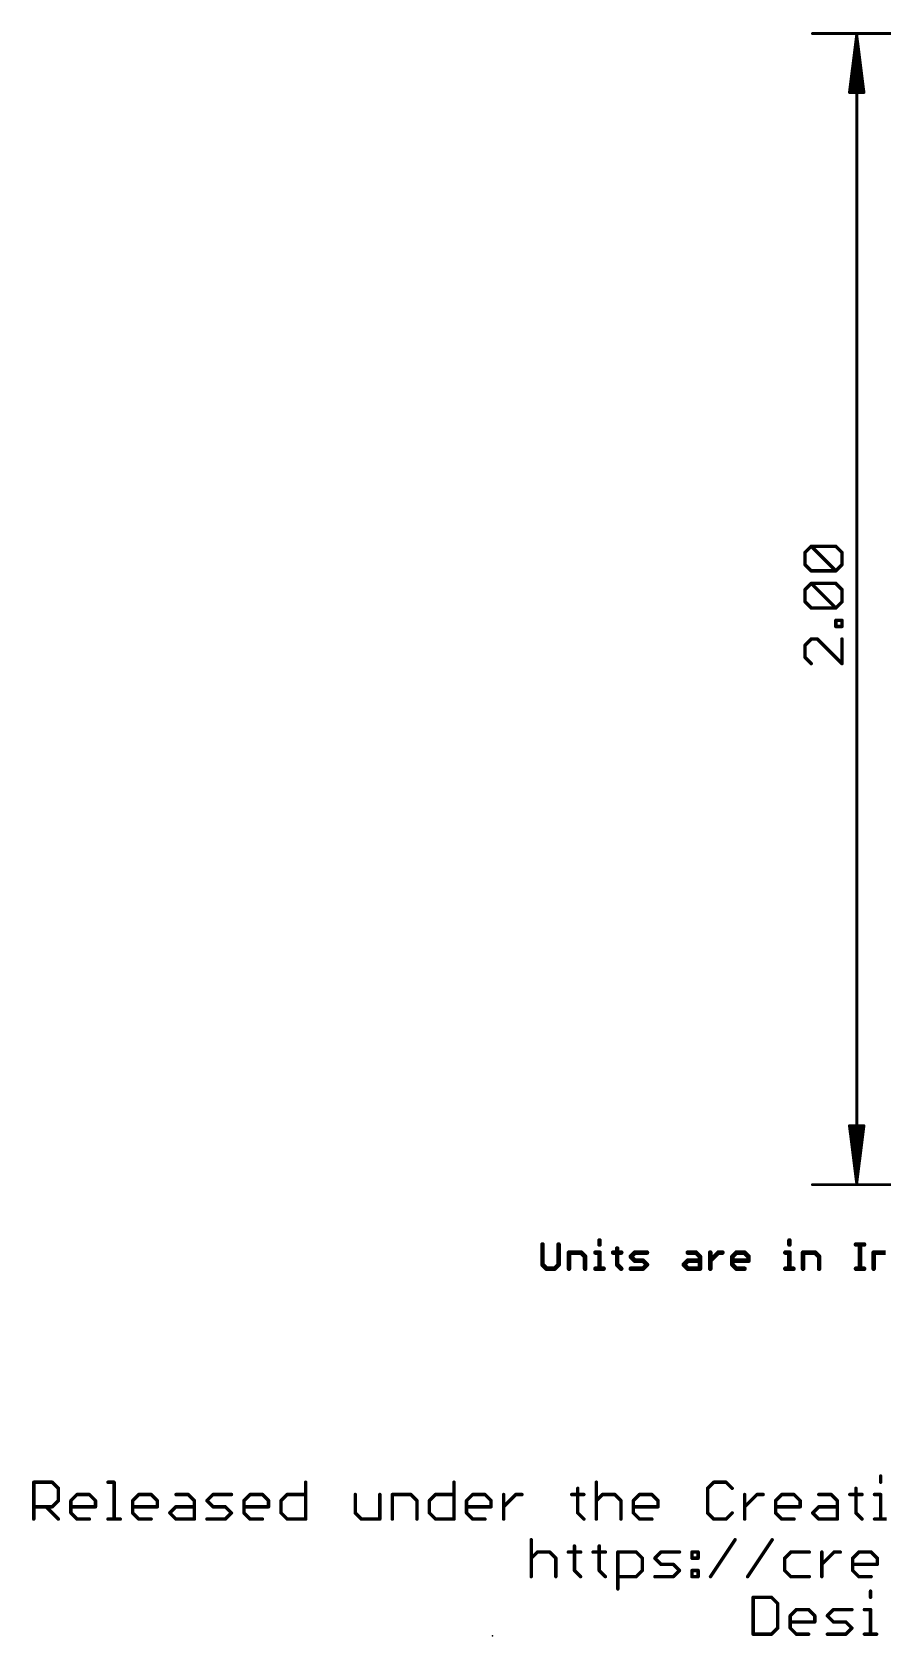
# Model space of a CAD drawing. Extents: x -44 to 63, y -21 to 59.
# Drawn here: x -44 to -6.5, y -19.9 to 50.9 of the extents above; entities that cross this region are included whole.
import ezdxf

# ---------------------------------------------------------------- set-up
doc = ezdxf.new("R2010")
doc.units = 0
for name, color, linetype in [('23', 53, 'CONTINUOUS'), ('47', 253, 'CONTINUOUS'), ('48', 253, 'CONTINUOUS'), ('51', 53, 'CONTINUOUS')]:
    doc.layers.add(name, color=color, linetype=linetype)

msp = doc.modelspace()

# ---------------------------------------------------------------- linework, layer by layer
at = {"layer": '23'}
msp.add_point((-23.6982, -19.9136), dxfattribs=at)
at = {"layer": '47', "const_width": 0.2032}
for points in [[(-21.4884, -2.6407), (-21.4884, -3.5305)], [(-20.7766, -3.5305), (-20.7766, -2.6407)], [(-18.9717, -2.4627), (-18.9717, -2.6407)], [(-18.1921, -2.8186), (-18.1921, -3.5305)], [(-10.591, -2.4627), (-10.591, -2.6407)], [(-7.6505, -2.6407), (-7.2946, -2.6407)], [(-7.4726, -3.7084), (-7.4726, -2.6407)], [(-21.4884, -3.5305), (-21.3104, -3.7084)], [(-20.9545, -3.7084), (-20.7766, -3.5305)], [(-20.319, -3.7084), (-20.319, -2.9966)], [(-20.319, -2.9966), (-19.7851, -2.9966)], [(-19.7851, -2.9966), (-19.6072, -3.1745)], [(-19.6072, -3.1745), (-19.6072, -3.7084)], [(-19.1496, -2.9966), (-18.9717, -2.9966)], [(-18.9717, -2.9966), (-18.9717, -3.7084)], [(-18.37, -2.9966), (-18.0141, -2.9966)], [(-18.1921, -3.5305), (-18.0141, -3.7084)], [(-17.5904, -3.1745), (-17.4125, -2.9966)], [(-17.4125, -3.3525), (-17.5904, -3.1745)], [(-17.4125, -2.9966), (-16.8786, -2.9966)], [(-17.0566, -3.3525), (-17.4125, -3.3525)], [(-16.8786, -3.5305), (-17.0566, -3.3525)], [(-17.0566, -3.7084), (-16.8786, -3.5305)], [(-15.2516, -3.5305), (-15.0737, -3.3525)], [(-15.0737, -3.7084), (-15.2516, -3.5305)], [(-15.0737, -2.9966), (-14.7178, -2.9966)], [(-15.0737, -3.3525), (-14.5398, -3.3525)], [(-14.7178, -2.9966), (-14.5398, -3.1745)], [(-14.5398, -3.1745), (-14.5398, -3.7084)], [(-14.0822, -3.7084), (-14.0822, -2.9966)], [(-14.0822, -3.3525), (-13.7263, -2.9966)], [(-13.7263, -2.9966), (-13.5484, -2.9966)], [(-13.1077, -3.1745), (-12.9298, -2.9966)], [(-13.1077, -3.5305), (-13.1077, -3.1745)], [(-12.3959, -3.3525), (-13.1077, -3.3525)], [(-12.9298, -3.7084), (-13.1077, -3.5305)], [(-12.9298, -2.9966), (-12.5739, -2.9966)], [(-12.5739, -2.9966), (-12.3959, -3.1745)], [(-12.3959, -3.1745), (-12.3959, -3.3525)], [(-10.7689, -2.9966), (-10.591, -2.9966)], [(-10.591, -2.9966), (-10.591, -3.7084)], [(-9.9893, -3.7084), (-9.9893, -2.9966)], [(-9.9893, -2.9966), (-9.4555, -2.9966)], [(-9.4555, -2.9966), (-9.2775, -3.1745)], [(-9.2775, -3.1745), (-9.2775, -3.7084)], [(-6.8709, -3.7084), (-6.8709, -2.9966)], [(-6.8709, -2.9966), (-6.3371, -2.9966)], [(-21.3104, -3.7084), (-20.9545, -3.7084)], [(-19.1496, -3.7084), (-18.7937, -3.7084)], [(-17.5904, -3.7084), (-17.0566, -3.7084)], [(-14.5398, -3.7084), (-15.0737, -3.7084)], [(-12.5739, -3.7084), (-12.9298, -3.7084)], [(-10.7689, -3.7084), (-10.413, -3.7084)], [(-7.6505, -3.7084), (-7.2946, -3.7084)]]:
    msp.add_lwpolyline(points, dxfattribs=at)
at = {"layer": '47', "const_width": 0.1016}
for points in [[(-21.4376, -2.6407, 1), (-21.5392, -2.6407)], [(-20.7258, -2.6407, 1), (-20.8274, -2.6407)], [(-18.9209, -2.4627, 1), (-19.0225, -2.4627)], [(-19.0225, -2.6407, 1), (-18.9209, -2.6407)], [(-18.1413, -2.8186, 1), (-18.2429, -2.8186)], [(-10.5402, -2.4627, 1), (-10.6418, -2.4627)], [(-10.6418, -2.6407, 1), (-10.5402, -2.6407)], [(-7.6505, -2.5899, 1), (-7.6505, -2.6915)], [(-7.4218, -2.6407, 1), (-7.5234, -2.6407)], [(-7.2946, -2.6915, 1), (-7.2946, -2.5899)], [(-21.4525, -3.4945, 1), (-21.5243, -3.5664)], [(-21.5392, -3.5305, 1), (-21.4376, -3.5305)], [(-20.8274, -3.5305, 1), (-20.7258, -3.5305)], [(-20.7407, -3.5664, 1), (-20.8125, -3.4945)], [(-20.2682, -2.9966, 1), (-20.3698, -2.9966)], [(-20.319, -2.9458, 1), (-20.319, -3.0474)], [(-19.7492, -2.9607, 1), (-19.8211, -3.0325)], [(-19.7851, -3.0474, 1), (-19.7851, -2.9458)], [(-19.5564, -3.1745, 1), (-19.658, -3.1745)], [(-19.6431, -3.2105, 1), (-19.5713, -3.1386)], [(-19.1496, -2.9458, 1), (-19.1496, -3.0474)], [(-18.9209, -2.9966, 1), (-19.0225, -2.9966)], [(-18.9717, -3.0474, 1), (-18.9717, -2.9458)], [(-18.37, -2.9458, 1), (-18.37, -3.0474)], [(-18.1561, -3.4945, 1), (-18.228, -3.5664)], [(-18.2429, -3.5305, 1), (-18.1413, -3.5305)], [(-18.0141, -3.0474, 1), (-18.0141, -2.9458)], [(-17.5545, -3.1386, 1), (-17.6263, -3.2105)], [(-17.6263, -3.1386, 1), (-17.5545, -3.2105)], [(-17.4125, -2.9458, 1), (-17.4125, -3.0474)], [(-17.4125, -3.3017, 1), (-17.4125, -3.4033)], [(-17.3765, -3.0325, 1), (-17.4484, -2.9607)], [(-17.4484, -3.3884, 1), (-17.3765, -3.3166)], [(-17.0206, -3.3166, 1), (-17.0925, -3.3884)], [(-17.0566, -3.4033, 1), (-17.0566, -3.3017)], [(-16.8427, -3.5664, 1), (-16.9145, -3.4945)], [(-16.9145, -3.5664, 1), (-16.8427, -3.4945)], [(-16.8786, -3.0474, 1), (-16.8786, -2.9458)], [(-15.2157, -3.4945, 1), (-15.2875, -3.5664)], [(-15.2875, -3.4945, 1), (-15.2157, -3.5664)], [(-15.0737, -2.9458, 1), (-15.0737, -3.0474)], [(-15.0737, -3.3017, 1), (-15.0737, -3.4033)], [(-15.0377, -3.3884, 1), (-15.1096, -3.3166)], [(-14.6818, -2.9607, 1), (-14.7537, -3.0325)], [(-14.7178, -3.0474, 1), (-14.7178, -2.9458)], [(-14.489, -3.1745, 1), (-14.5906, -3.1745)], [(-14.5757, -3.2105, 1), (-14.5039, -3.1386)], [(-14.5398, -3.4033, 1), (-14.5398, -3.3017)], [(-14.0314, -2.9966, 1), (-14.133, -2.9966)], [(-14.1181, -3.3166, 1), (-14.0463, -3.3884)], [(-13.7263, -2.9458, 1), (-13.7263, -3.0474)], [(-13.6904, -3.0325, 1), (-13.7622, -2.9607)], [(-13.5484, -3.0474, 1), (-13.5484, -2.9458)], [(-13.0569, -3.1745, 1), (-13.1585, -3.1745)], [(-13.1436, -3.1386, 1), (-13.0718, -3.2105)], [(-13.1077, -3.3017, 1), (-13.1077, -3.4033)], [(-13.0718, -3.4945, 1), (-13.1436, -3.5664)], [(-13.1585, -3.5305, 1), (-13.0569, -3.5305)], [(-12.9298, -2.9458, 1), (-12.9298, -3.0474)], [(-12.8939, -3.0325, 1), (-12.9657, -2.9607)], [(-12.5379, -2.9607, 1), (-12.6098, -3.0325)], [(-12.5739, -3.0474, 1), (-12.5739, -2.9458)], [(-12.3451, -3.1745, 1), (-12.4467, -3.1745)], [(-12.4467, -3.3525, 1), (-12.3451, -3.3525)], [(-12.4318, -3.2105, 1), (-12.36, -3.1386)], [(-12.3959, -3.4033, 1), (-12.3959, -3.3017)], [(-10.7689, -2.9458, 1), (-10.7689, -3.0474)], [(-10.5402, -2.9966, 1), (-10.6418, -2.9966)], [(-10.591, -3.0474, 1), (-10.591, -2.9458)], [(-9.9385, -2.9966, 1), (-10.0401, -2.9966)], [(-9.9893, -2.9458, 1), (-9.9893, -3.0474)], [(-9.4196, -2.9607, 1), (-9.4914, -3.0325)], [(-9.4555, -3.0474, 1), (-9.4555, -2.9458)], [(-9.2267, -3.1745, 1), (-9.3283, -3.1745)], [(-9.3134, -3.2105, 1), (-9.2416, -3.1386)], [(-6.8201, -2.9966, 1), (-6.9217, -2.9966)], [(-6.8709, -2.9458, 1), (-6.8709, -3.0474)], [(-21.3104, -3.6576, 1), (-21.3104, -3.7592)], [(-21.3464, -3.7443, 1), (-21.2745, -3.6725)], [(-20.9905, -3.6725, 1), (-20.9186, -3.7443)], [(-20.9545, -3.7592, 1), (-20.9545, -3.6576)], [(-20.3698, -3.7084, 1), (-20.2682, -3.7084)], [(-19.658, -3.7084, 1), (-19.5564, -3.7084)], [(-19.1496, -3.6576, 1), (-19.1496, -3.7592)], [(-19.0225, -3.7084, 1), (-18.9209, -3.7084)], [(-18.7937, -3.7592, 1), (-18.7937, -3.6576)], [(-18.05, -3.7443, 1), (-17.9782, -3.6725)], [(-17.5904, -3.6576, 1), (-17.5904, -3.7592)], [(-17.0925, -3.6725, 1), (-17.0206, -3.7443)], [(-17.0566, -3.7592, 1), (-17.0566, -3.6576)], [(-15.0737, -3.6576, 1), (-15.0737, -3.7592)], [(-15.1096, -3.7443, 1), (-15.0377, -3.6725)], [(-14.5906, -3.7084, 1), (-14.489, -3.7084)], [(-14.5398, -3.7592, 1), (-14.5398, -3.6576)], [(-14.133, -3.7084, 1), (-14.0314, -3.7084)], [(-12.9298, -3.6576, 1), (-12.9298, -3.7592)], [(-12.9657, -3.7443, 1), (-12.8939, -3.6725)], [(-12.5739, -3.7592, 1), (-12.5739, -3.6576)], [(-10.7689, -3.6576, 1), (-10.7689, -3.7592)], [(-10.6418, -3.7084, 1), (-10.5402, -3.7084)], [(-10.413, -3.7592, 1), (-10.413, -3.6576)], [(-10.0401, -3.7084, 1), (-9.9385, -3.7084)], [(-9.3283, -3.7084, 1), (-9.2267, -3.7084)], [(-7.6505, -3.6576, 1), (-7.6505, -3.7592)], [(-7.5234, -3.7084, 1), (-7.4218, -3.7084)], [(-7.2946, -3.7592, 1), (-7.2946, -3.6576)], [(-6.9217, -3.7084, 1), (-6.8201, -3.7084)]]:
    msp.add_lwpolyline(points, format="xyb", dxfattribs=at)
at = {"layer": '48'}
for points, const_width in [([(0, 50.8), (-9.57, 50.8)], 0.13), ([(-7.62, 50.735), (-7.9392, 48.2)], 0.13), ([(-7.62, 50.735), (-7.88, 48.2)], 0.13), ([(-7.62, 50.735), (-7.75, 48.2)], 0.13), ([(-7.62, 0.065), (-7.62, 50.735)], 0.13), ([(-7.3008, 48.2), (-7.62, 50.735)], 0.13), ([(-7.49, 48.2), (-7.62, 50.735)], 0.13), ([(-7.36, 48.2), (-7.62, 50.735)], 0.13), ([(-7.9392, 48.2), (-7.3008, 48.2)], 0.13), ([(-9.8977, 27.9012), (-9.6265, 28.1724)], 0.1524), ([(-9.8977, 27.3589), (-9.8977, 27.9012)], 0.1524), ([(-9.6265, 28.1724), (-8.5419, 28.1724)], 0.1524), ([(-8.5419, 27.0877), (-9.6265, 28.1724)], 0.1524), ([(-8.5419, 28.1724), (-8.2707, 27.9012)], 0.1524), ([(-8.2707, 27.9012), (-8.2707, 27.3589)], 0.1524), ([(-9.6265, 27.0877), (-9.8977, 27.3589)], 0.1524), ([(-8.5419, 27.0877), (-9.6265, 27.0877)], 0.1524), ([(-8.2707, 27.3589), (-8.5419, 27.0877)], 0.1524), ([(-9.8977, 26.264), (-9.6265, 26.5352)], 0.1524), ([(-9.8977, 25.7217), (-9.8977, 26.264)], 0.1524), ([(-9.6265, 26.5352), (-8.5419, 26.5352)], 0.1524), ([(-8.5419, 25.4505), (-9.6265, 26.5352)], 0.1524), ([(-8.5419, 26.5352), (-8.2707, 26.264)], 0.1524), ([(-8.2707, 26.264), (-8.2707, 25.7217)], 0.1524), ([(-9.6265, 25.4505), (-9.8977, 25.7217)], 0.1524), ([(-8.5419, 25.4505), (-9.6265, 25.4505)], 0.1524), ([(-8.2707, 25.7217), (-8.5419, 25.4505)], 0.1524), ([(-8.5419, 24.632), (-8.5419, 24.9031)], 0.1524), ([(-8.5419, 24.9031), (-8.2707, 24.9031)], 0.1524), ([(-8.2707, 24.9031), (-8.2707, 24.632)], 0.1524), ([(-9.6265, 24.0795), (-9.8977, 23.8083)], 0.1524), ([(-9.3554, 24.0795), (-9.6265, 24.0795)], 0.1524), ([(-8.2707, 22.9948), (-9.3554, 24.0795)], 0.1524), ([(-8.2707, 24.632), (-8.5419, 24.632)], 0.1524), ([(-8.2707, 24.0795), (-8.2707, 22.9948)], 0.1524), ([(-9.8977, 23.8083), (-9.8977, 23.266)], 0.1524), ([(-9.8977, 23.266), (-9.6265, 22.9948)], 0.1524), ([(-7.62, 0.065), (-7.9392, 2.6)], 0.13), ([(-7.9392, 2.6), (-7.3008, 2.6)], 0.13), ([(-7.62, 0.065), (-7.88, 2.6)], 0.13), ([(-7.62, 0.065), (-7.75, 2.6)], 0.13), ([(-7.3008, 2.6), (-7.62, 0.065)], 0.13), ([(-7.49, 2.6), (-7.62, 0.065)], 0.13), ([(-7.36, 2.6), (-7.62, 0.065)], 0.13), ([(0, 0), (-9.57, 0)], 0.13)]:
    msp.add_lwpolyline(points, dxfattribs=dict(at, const_width=const_width))
for points, const_width in [([(-9.57, 50.8325, 1), (-9.57, 50.7675)], 0.065), ([(-7.5875, 50.735, 1), (-7.6525, 50.735)], 0.065), ([(-7.5878, 50.7391, 1), (-7.6522, 50.7309)], 0.065), ([(-7.5875, 50.7333, 1), (-7.6525, 50.7367)], 0.065), ([(-7.5875, 50.7367, 1), (-7.6525, 50.7333)], 0.065), ([(-7.5877, 50.7383, 1), (-7.6523, 50.7317)], 0.065), ([(-7.5877, 50.7317, 1), (-7.6523, 50.7383)], 0.065), ([(-7.5878, 50.7309, 1), (-7.6522, 50.7391)], 0.065), ([(-7.9715, 48.2041, 1), (-7.907, 48.1959)], 0.065), ([(-7.9392, 48.2325, 1), (-7.9392, 48.1675)], 0.065), ([(-7.9123, 48.2033, 1), (-7.8477, 48.1967)], 0.065), ([(-7.7825, 48.2017, 1), (-7.7175, 48.1983)], 0.065), ([(-7.5225, 48.1983, 1), (-7.4575, 48.2017)], 0.065), ([(-7.3923, 48.1967, 1), (-7.3277, 48.2033)], 0.065), ([(-7.333, 48.1959, 1), (-7.2685, 48.2041)], 0.065), ([(-7.3008, 48.1675, 1), (-7.3008, 48.2325)], 0.065), ([(-9.8596, 27.9012, 1), (-9.9358, 27.9012)], 0.0762), ([(-9.9246, 27.9281, 1), (-9.8707, 27.8743)], 0.0762), ([(-9.5996, 28.1993, 1), (-9.6535, 28.1454)], 0.0762), ([(-9.6265, 28.2105, 1), (-9.6265, 28.1343)], 0.0762), ([(-9.5996, 28.1454, 1), (-9.6535, 28.1993)], 0.0762), ([(-8.5149, 28.1993, 1), (-8.5688, 28.1454)], 0.0762), ([(-8.5419, 28.1343, 1), (-8.5419, 28.2105)], 0.0762), ([(-8.2326, 27.9012, 1), (-8.3088, 27.9012)], 0.0762), ([(-8.2976, 27.8743, 1), (-8.2438, 27.9281)], 0.0762), ([(-9.8707, 27.3858, 1), (-9.9246, 27.3319)], 0.0762), ([(-9.9358, 27.3589, 1), (-9.8596, 27.3589)], 0.0762), ([(-9.6265, 27.1258, 1), (-9.6265, 27.0496)], 0.0762), ([(-9.6535, 27.0608, 1), (-9.5996, 27.1146)], 0.0762), ([(-8.5688, 27.1146, 1), (-8.5149, 27.0608)], 0.0762), ([(-8.5688, 27.0608, 1), (-8.5149, 27.1146)], 0.0762), ([(-8.5419, 27.0496, 1), (-8.5419, 27.1258)], 0.0762), ([(-8.3088, 27.3589, 1), (-8.2326, 27.3589)], 0.0762), ([(-8.2438, 27.3319, 1), (-8.2976, 27.3858)], 0.0762), ([(-9.8596, 26.264, 1), (-9.9358, 26.264)], 0.0762), ([(-9.9246, 26.291, 1), (-9.8707, 26.2371)], 0.0762), ([(-9.6265, 26.5733, 1), (-9.6265, 26.4971)], 0.0762), ([(-9.5996, 26.5621, 1), (-9.6535, 26.5083)], 0.0762), ([(-9.5996, 26.5083, 1), (-9.6535, 26.5621)], 0.0762), ([(-8.5149, 26.5621, 1), (-8.5688, 26.5083)], 0.0762), ([(-8.5419, 26.4971, 1), (-8.5419, 26.5733)], 0.0762), ([(-8.2326, 26.264, 1), (-8.3088, 26.264)], 0.0762), ([(-8.2976, 26.2371, 1), (-8.2438, 26.291)], 0.0762), ([(-9.9358, 25.7217, 1), (-9.8596, 25.7217)], 0.0762), ([(-9.8707, 25.7486, 1), (-9.9246, 25.6948)], 0.0762), ([(-9.6265, 25.4886, 1), (-9.6265, 25.4124)], 0.0762), ([(-9.6535, 25.4236, 1), (-9.5996, 25.4775)], 0.0762), ([(-8.5688, 25.4775, 1), (-8.5149, 25.4236)], 0.0762), ([(-8.5688, 25.4236, 1), (-8.5149, 25.4775)], 0.0762), ([(-8.5419, 25.4124, 1), (-8.5419, 25.4886)], 0.0762), ([(-8.3088, 25.7217, 1), (-8.2326, 25.7217)], 0.0762), ([(-8.2438, 25.6948, 1), (-8.2976, 25.7486)], 0.0762), ([(-8.5038, 24.9031, 1), (-8.58, 24.9031)], 0.0762), ([(-8.5419, 24.9412, 1), (-8.5419, 24.865)], 0.0762), ([(-8.2326, 24.9031, 1), (-8.3088, 24.9031)], 0.0762), ([(-8.2707, 24.865, 1), (-8.2707, 24.9412)], 0.0762), ([(-9.6265, 24.1176, 1), (-9.6265, 24.0414)], 0.0762), ([(-9.5996, 24.0525, 1), (-9.6535, 24.1064)], 0.0762), ([(-9.3284, 24.1064, 1), (-9.3823, 24.0525)], 0.0762), ([(-9.3554, 24.0414, 1), (-9.3554, 24.1176)], 0.0762), ([(-8.5419, 24.6701, 1), (-8.5419, 24.5939)], 0.0762), ([(-8.58, 24.632, 1), (-8.5038, 24.632)], 0.0762), ([(-8.3088, 24.632, 1), (-8.2326, 24.632)], 0.0762), ([(-8.2326, 24.0795, 1), (-8.3088, 24.0795)], 0.0762), ([(-8.2707, 24.5939, 1), (-8.2707, 24.6701)], 0.0762), ([(-9.8596, 23.8083, 1), (-9.9358, 23.8083)], 0.0762), ([(-9.9246, 23.8352, 1), (-9.8707, 23.7814)], 0.0762), ([(-9.8707, 23.2929, 1), (-9.9246, 23.239)], 0.0762), ([(-9.9358, 23.266, 1), (-9.8596, 23.266)], 0.0762), ([(-9.6535, 22.9679, 1), (-9.5996, 23.0218)], 0.0762), ([(-8.3088, 22.9948, 1), (-8.2326, 22.9948)], 0.0762), ([(-8.2976, 22.9679, 1), (-8.2438, 23.0218)], 0.0762), ([(-7.907, 2.6041, 1), (-7.9715, 2.5959)], 0.065), ([(-7.9392, 2.6325, 1), (-7.9392, 2.5675)], 0.065), ([(-7.8477, 2.6033, 1), (-7.9123, 2.5967)], 0.065), ([(-7.7175, 2.6017, 1), (-7.7825, 2.5983)], 0.065), ([(-7.4575, 2.5983, 1), (-7.5225, 2.6017)], 0.065), ([(-7.3277, 2.5967, 1), (-7.3923, 2.6033)], 0.065), ([(-7.2685, 2.5959, 1), (-7.333, 2.6041)], 0.065), ([(-7.3008, 2.5675, 1), (-7.3008, 2.6325)], 0.065), ([(-9.57, 0.0325, 1), (-9.57, -0.0325)], 0.065), ([(-7.6522, 0.0691, 1), (-7.5878, 0.0609)], 0.065), ([(-7.6523, 0.0683, 1), (-7.5877, 0.0617)], 0.065), ([(-7.6525, 0.0633, 1), (-7.5875, 0.0667)], 0.065), ([(-7.6525, 0.0667, 1), (-7.5875, 0.0633)], 0.065), ([(-7.6525, 0.065, 1), (-7.5875, 0.065)], 0.065), ([(-7.6523, 0.0617, 1), (-7.5877, 0.0683)], 0.065), ([(-7.6522, 0.0609, 1), (-7.5878, 0.0691)], 0.065)]:
    msp.add_lwpolyline(points, format="xyb", dxfattribs=dict(at, const_width=const_width))
at = {"layer": '51', "const_width": 0.1524}
for points in [[(-43.942, -14.7574), (-43.942, -13.1304)], [(-43.942, -13.1304), (-43.1285, -13.1304)], [(-43.1285, -13.1304), (-42.8573, -13.4016)], [(-42.8573, -13.4016), (-42.8573, -13.9439)], [(-40.6677, -13.1304), (-40.3965, -13.1304)], [(-40.3965, -13.1304), (-40.3965, -14.7574)], [(-31.943, -13.1304), (-31.943, -14.7574)], [(-25.3943, -13.1304), (-25.3943, -14.7574)], [(-19.9321, -13.4016), (-19.9321, -14.4862)], [(-19.1118, -13.1304), (-19.1118, -14.7574)], [(-13.9292, -13.1304), (-14.2003, -13.4016)], [(-14.2003, -13.4016), (-14.2003, -14.4862)], [(-13.3868, -13.1304), (-13.9292, -13.1304)], [(-13.1157, -13.4016), (-13.3868, -13.1304)], [(-7.6534, -13.4016), (-7.6534, -14.4862)], [(-6.562, -12.8592), (-6.562, -13.1304)], [(-43.1285, -14.2151), (-43.942, -14.2151)], [(-43.3997, -14.2151), (-42.8573, -14.7574)], [(-42.8573, -13.9439), (-43.1285, -14.2151)], [(-42.3048, -13.9439), (-42.0337, -13.6727)], [(-42.3048, -14.4862), (-42.3048, -13.9439)], [(-41.2202, -14.2151), (-42.3048, -14.2151)], [(-42.0337, -13.6727), (-41.4914, -13.6727)], [(-41.4914, -13.6727), (-41.2202, -13.9439)], [(-41.2202, -13.9439), (-41.2202, -14.2151)], [(-39.5763, -13.9439), (-39.3051, -13.6727)], [(-39.5763, -14.4862), (-39.5763, -13.9439)], [(-38.4916, -14.2151), (-39.5763, -14.2151)], [(-39.3051, -13.6727), (-38.7628, -13.6727)], [(-38.7628, -13.6727), (-38.4916, -13.9439)], [(-38.4916, -13.9439), (-38.4916, -14.2151)], [(-37.9391, -14.4862), (-37.6679, -14.2151)], [(-37.6679, -13.6727), (-37.1256, -13.6727)], [(-37.6679, -14.2151), (-36.8544, -14.2151)], [(-37.1256, -13.6727), (-36.8544, -13.9439)], [(-36.8544, -13.9439), (-36.8544, -14.7574)], [(-36.3019, -13.9439), (-36.0308, -13.6727)], [(-36.0308, -14.2151), (-36.3019, -13.9439)], [(-36.0308, -13.6727), (-35.2173, -13.6727)], [(-35.4884, -14.2151), (-36.0308, -14.2151)], [(-35.2173, -14.4862), (-35.4884, -14.2151)], [(-34.6648, -13.9439), (-34.3936, -13.6727)], [(-34.6648, -14.4862), (-34.6648, -13.9439)], [(-33.5801, -14.2151), (-34.6648, -14.2151)], [(-34.3936, -13.6727), (-33.8513, -13.6727)], [(-33.8513, -13.6727), (-33.5801, -13.9439)], [(-33.5801, -13.9439), (-33.5801, -14.2151)], [(-33.0276, -13.9439), (-32.7565, -13.6727)], [(-33.0276, -14.4862), (-33.0276, -13.9439)], [(-32.7565, -13.6727), (-31.943, -13.6727)], [(-29.7533, -13.6727), (-29.7533, -14.4862)], [(-28.6687, -14.7574), (-28.6687, -13.6727)], [(-28.1162, -14.7574), (-28.1162, -13.6727)], [(-28.1162, -13.6727), (-27.3027, -13.6727)], [(-27.3027, -13.6727), (-27.0315, -13.9439)], [(-27.0315, -13.9439), (-27.0315, -14.7574)], [(-26.479, -13.9439), (-26.2078, -13.6727)], [(-26.479, -14.4862), (-26.479, -13.9439)], [(-26.2078, -13.6727), (-25.3943, -13.6727)], [(-24.8418, -13.9439), (-24.5707, -13.6727)], [(-24.8418, -14.4862), (-24.8418, -13.9439)], [(-23.7572, -14.2151), (-24.8418, -14.2151)], [(-24.5707, -13.6727), (-24.0283, -13.6727)], [(-24.0283, -13.6727), (-23.7572, -13.9439)], [(-23.7572, -13.9439), (-23.7572, -14.2151)], [(-23.2047, -14.7574), (-23.2047, -13.6727)], [(-23.2047, -14.2151), (-22.6624, -13.6727)], [(-22.6624, -13.6727), (-22.3912, -13.6727)], [(-20.2032, -13.6727), (-19.6609, -13.6727)], [(-19.1118, -13.9439), (-18.8406, -13.6727)], [(-18.8406, -13.6727), (-18.2983, -13.6727)], [(-18.2983, -13.6727), (-18.0271, -13.9439)], [(-18.0271, -13.9439), (-18.0271, -14.7574)], [(-17.4746, -13.9439), (-17.2035, -13.6727)], [(-17.4746, -14.4862), (-17.4746, -13.9439)], [(-16.39, -14.2151), (-17.4746, -14.2151)], [(-17.2035, -13.6727), (-16.6611, -13.6727)], [(-16.6611, -13.6727), (-16.39, -13.9439)], [(-16.39, -13.9439), (-16.39, -14.2151)], [(-12.5632, -14.7574), (-12.5632, -13.6727)], [(-12.5632, -14.2151), (-12.0208, -13.6727)], [(-12.0208, -13.6727), (-11.7497, -13.6727)], [(-11.1989, -13.9439), (-10.9277, -13.6727)], [(-11.1989, -14.4862), (-11.1989, -13.9439)], [(-10.1142, -14.2151), (-11.1989, -14.2151)], [(-10.9277, -13.6727), (-10.3854, -13.6727)], [(-10.3854, -13.6727), (-10.1142, -13.9439)], [(-10.1142, -13.9439), (-10.1142, -14.2151)], [(-9.5617, -14.4862), (-9.2906, -14.2151)], [(-9.2906, -13.6727), (-8.7482, -13.6727)], [(-9.2906, -14.2151), (-8.4771, -14.2151)], [(-8.7482, -13.6727), (-8.4771, -13.9439)], [(-8.4771, -13.9439), (-8.4771, -14.7574)], [(-7.9246, -13.6727), (-7.3822, -13.6727)], [(-6.8331, -13.6727), (-6.562, -13.6727)], [(-6.562, -13.6727), (-6.562, -14.7574)], [(-42.0337, -14.7574), (-42.3048, -14.4862)], [(-41.4914, -14.7574), (-42.0337, -14.7574)], [(-40.6677, -14.7574), (-40.1254, -14.7574)], [(-39.3051, -14.7574), (-39.5763, -14.4862)], [(-38.7628, -14.7574), (-39.3051, -14.7574)], [(-37.6679, -14.7574), (-37.9391, -14.4862)], [(-36.8544, -14.7574), (-37.6679, -14.7574)], [(-36.3019, -14.7574), (-35.4884, -14.7574)], [(-35.4884, -14.7574), (-35.2173, -14.4862)], [(-34.3936, -14.7574), (-34.6648, -14.4862)], [(-33.8513, -14.7574), (-34.3936, -14.7574)], [(-32.7565, -14.7574), (-33.0276, -14.4862)], [(-31.943, -14.7574), (-32.7565, -14.7574)], [(-29.7533, -14.4862), (-29.4822, -14.7574)], [(-29.4822, -14.7574), (-28.6687, -14.7574)], [(-26.2078, -14.7574), (-26.479, -14.4862)], [(-25.3943, -14.7574), (-26.2078, -14.7574)], [(-24.5707, -14.7574), (-24.8418, -14.4862)], [(-24.0283, -14.7574), (-24.5707, -14.7574)], [(-19.9321, -14.4862), (-19.6609, -14.7574)], [(-17.2035, -14.7574), (-17.4746, -14.4862)], [(-16.6611, -14.7574), (-17.2035, -14.7574)], [(-14.2003, -14.4862), (-13.9292, -14.7574)], [(-13.9292, -14.7574), (-13.3868, -14.7574)], [(-13.3868, -14.7574), (-13.1157, -14.4862)], [(-10.9277, -14.7574), (-11.1989, -14.4862)], [(-10.3854, -14.7574), (-10.9277, -14.7574)], [(-9.2906, -14.7574), (-9.5617, -14.4862)], [(-8.4771, -14.7574), (-9.2906, -14.7574)], [(-7.6534, -14.4862), (-7.3822, -14.7574)], [(-6.8331, -14.7574), (-6.2908, -14.7574)], [(-21.9848, -15.6704), (-21.9848, -17.2974)], [(-21.9848, -16.4839), (-21.7137, -16.2127)], [(-21.7137, -16.2127), (-21.1714, -16.2127)], [(-21.1714, -16.2127), (-20.9002, -16.4839)], [(-20.3477, -16.2127), (-19.8054, -16.2127)], [(-20.0765, -15.9416), (-20.0765, -17.0262)], [(-19.2563, -16.2127), (-18.7139, -16.2127)], [(-18.9851, -15.9416), (-18.9851, -17.0262)], [(-18.1648, -17.8397), (-18.1648, -16.2127)], [(-18.1648, -16.2127), (-17.3513, -16.2127)], [(-17.3513, -16.2127), (-17.0802, -16.4839)], [(-16.5277, -16.4839), (-16.2565, -16.2127)], [(-16.2565, -16.2127), (-15.443, -16.2127)], [(-14.8905, -16.2127), (-14.6193, -16.2127)], [(-14.8905, -16.4839), (-14.8905, -16.2127)], [(-14.6193, -16.2127), (-14.6193, -16.4839)], [(-14.0719, -17.2974), (-12.9873, -15.6704)], [(-12.4348, -17.2974), (-11.3501, -15.6704)], [(-10.5264, -16.2127), (-10.7976, -16.4839)], [(-9.713, -16.2127), (-10.5264, -16.2127)], [(-9.1605, -17.2974), (-9.1605, -16.2127)], [(-9.1605, -16.7551), (-8.6181, -16.2127)], [(-8.6181, -16.2127), (-8.347, -16.2127)], [(-7.7962, -16.4839), (-7.525, -16.2127)], [(-7.525, -16.2127), (-6.9827, -16.2127)], [(-6.9827, -16.2127), (-6.7115, -16.4839)], [(-20.9002, -16.4839), (-20.9002, -17.2974)], [(-20.0765, -17.0262), (-19.8054, -17.2974)], [(-18.9851, -17.0262), (-18.7139, -17.2974)], [(-17.0802, -17.0262), (-17.3513, -17.2974)], [(-17.0802, -16.4839), (-17.0802, -17.0262)], [(-16.2565, -16.7551), (-16.5277, -16.4839)], [(-15.7142, -16.7551), (-16.2565, -16.7551)], [(-15.443, -17.0262), (-15.7142, -16.7551)], [(-15.7142, -17.2974), (-15.443, -17.0262)], [(-14.6193, -16.4839), (-14.8905, -16.4839)], [(-14.8905, -17.0262), (-14.6193, -17.0262)], [(-14.8905, -17.2974), (-14.8905, -17.0262)], [(-14.6193, -17.0262), (-14.6193, -17.2974)], [(-10.7976, -16.4839), (-10.7976, -17.0262)], [(-10.7976, -17.0262), (-10.5264, -17.2974)], [(-7.7962, -17.0262), (-7.7962, -16.4839)], [(-6.7115, -16.7551), (-7.7962, -16.7551)], [(-7.525, -17.2974), (-7.7962, -17.0262)], [(-6.7115, -16.4839), (-6.7115, -16.7551)], [(-17.3513, -17.2974), (-18.1648, -17.2974)], [(-16.5277, -17.2974), (-15.7142, -17.2974)], [(-14.6193, -17.2974), (-14.8905, -17.2974)], [(-10.5264, -17.2974), (-9.713, -17.2974)], [(-6.9827, -17.2974), (-7.525, -17.2974)], [(-12.192, -18.2104), (-12.192, -19.8374)], [(-11.3785, -18.2104), (-12.192, -18.2104)], [(-11.1073, -18.4816), (-11.3785, -18.2104)], [(-7.0094, -17.9392), (-7.0094, -18.2104)], [(-11.1073, -19.5662), (-11.1073, -18.4816)], [(-10.5548, -19.0239), (-10.2837, -18.7527)], [(-10.5548, -19.5662), (-10.5548, -19.0239)], [(-10.2837, -18.7527), (-9.7414, -18.7527)], [(-9.7414, -18.7527), (-9.4702, -19.0239)], [(-9.4702, -19.0239), (-9.4702, -19.2951)], [(-8.9177, -19.0239), (-8.6465, -18.7527)], [(-8.6465, -19.2951), (-8.9177, -19.0239)], [(-8.6465, -18.7527), (-7.833, -18.7527)], [(-7.2805, -18.7527), (-7.0094, -18.7527)], [(-7.0094, -18.7527), (-7.0094, -19.8374)], [(-12.192, -19.8374), (-11.3785, -19.8374)], [(-11.3785, -19.8374), (-11.1073, -19.5662)], [(-9.4702, -19.2951), (-10.5548, -19.2951)], [(-10.2837, -19.8374), (-10.5548, -19.5662)], [(-9.7414, -19.8374), (-10.2837, -19.8374)], [(-8.9177, -19.8374), (-8.1042, -19.8374)], [(-8.1042, -19.2951), (-8.6465, -19.2951)], [(-7.833, -19.5662), (-8.1042, -19.2951)], [(-8.1042, -19.8374), (-7.833, -19.5662)], [(-7.2805, -19.8374), (-6.7382, -19.8374)]]:
    msp.add_lwpolyline(points, dxfattribs=at)
at = {"layer": '51', "const_width": 0.0762}
for points in [[(-43.9039, -13.1304, 1), (-43.9801, -13.1304)], [(-43.942, -13.0923, 1), (-43.942, -13.1685)], [(-43.1016, -13.1035, 1), (-43.1554, -13.1574)], [(-43.1285, -13.1685, 1), (-43.1285, -13.0923)], [(-42.8192, -13.4016, 1), (-42.8954, -13.4016)], [(-42.8843, -13.4285, 1), (-42.8304, -13.3746)], [(-40.6677, -13.0923, 1), (-40.6677, -13.1685)], [(-40.3584, -13.1304, 1), (-40.4346, -13.1304)], [(-40.3965, -13.1685, 1), (-40.3965, -13.0923)], [(-31.9049, -13.1304, 1), (-31.9811, -13.1304)], [(-25.3562, -13.1304, 1), (-25.4324, -13.1304)], [(-19.894, -13.4016, 1), (-19.9702, -13.4016)], [(-19.0737, -13.1304, 1), (-19.1499, -13.1304)], [(-14.2273, -13.3746, 1), (-14.1734, -13.4285)], [(-14.1622, -13.4016, 1), (-14.2384, -13.4016)], [(-13.9292, -13.0923, 1), (-13.9292, -13.1685)], [(-13.9022, -13.1574, 1), (-13.9561, -13.1035)], [(-13.3599, -13.1035, 1), (-13.4138, -13.1574)], [(-13.3868, -13.1685, 1), (-13.3868, -13.0923)], [(-13.1426, -13.4285, 1), (-13.0887, -13.3746)], [(-7.6153, -13.4016, 1), (-7.6915, -13.4016)], [(-6.5239, -12.8592, 1), (-6.6001, -12.8592)], [(-6.6001, -13.1304, 1), (-6.5239, -13.1304)], [(-43.942, -14.177, 1), (-43.942, -14.2532)], [(-43.3727, -14.1881, 1), (-43.4266, -14.242)], [(-43.1554, -14.1881, 1), (-43.1016, -14.242)], [(-43.1285, -14.2532, 1), (-43.1285, -14.177)], [(-42.8954, -13.9439, 1), (-42.8192, -13.9439)], [(-42.8304, -13.9708, 1), (-42.8843, -13.917)], [(-42.2667, -13.9439, 1), (-42.3429, -13.9439)], [(-42.3318, -13.917, 1), (-42.2779, -13.9708)], [(-42.3048, -14.177, 1), (-42.3048, -14.2532)], [(-42.0337, -13.6346, 1), (-42.0337, -13.7108)], [(-42.0067, -13.6997, 1), (-42.0606, -13.6458)], [(-41.4644, -13.6458, 1), (-41.5183, -13.6997)], [(-41.4914, -13.7108, 1), (-41.4914, -13.6346)], [(-41.1821, -13.9439, 1), (-41.2583, -13.9439)], [(-41.2471, -13.9708, 1), (-41.1932, -13.917)], [(-41.2202, -14.2532, 1), (-41.2202, -14.177)], [(-39.5382, -13.9439, 1), (-39.6144, -13.9439)], [(-39.5763, -14.177, 1), (-39.5763, -14.2532)], [(-39.6032, -13.917, 1), (-39.5493, -13.9708)], [(-39.3051, -13.6346, 1), (-39.3051, -13.7108)], [(-39.2781, -13.6997, 1), (-39.332, -13.6458)], [(-38.7358, -13.6458, 1), (-38.7897, -13.6997)], [(-38.7628, -13.7108, 1), (-38.7628, -13.6346)], [(-38.4535, -13.9439, 1), (-38.5297, -13.9439)], [(-38.5185, -13.9708, 1), (-38.4646, -13.917)], [(-38.4916, -14.2532, 1), (-38.4916, -14.177)], [(-37.6679, -13.6346, 1), (-37.6679, -13.7108)], [(-37.6679, -14.177, 1), (-37.6679, -14.2532)], [(-37.641, -14.242, 1), (-37.6949, -14.1881)], [(-37.0987, -13.6458, 1), (-37.1525, -13.6997)], [(-37.1256, -13.7108, 1), (-37.1256, -13.6346)], [(-36.8163, -13.9439, 1), (-36.8925, -13.9439)], [(-36.8814, -13.9708, 1), (-36.8275, -13.917)], [(-36.8544, -14.2532, 1), (-36.8544, -14.177)], [(-36.275, -13.917, 1), (-36.3289, -13.9708)], [(-36.3289, -13.917, 1), (-36.275, -13.9708)], [(-36.0308, -13.6346, 1), (-36.0308, -13.7108)], [(-36.0308, -14.177, 1), (-36.0308, -14.2532)], [(-36.0038, -13.6997, 1), (-36.0577, -13.6458)], [(-36.0577, -14.242, 1), (-36.0038, -14.1881)], [(-35.4615, -14.1881, 1), (-35.5154, -14.242)], [(-35.4884, -14.2532, 1), (-35.4884, -14.177)], [(-35.2173, -13.7108, 1), (-35.2173, -13.6346)], [(-34.6267, -13.9439, 1), (-34.7029, -13.9439)], [(-34.6648, -14.177, 1), (-34.6648, -14.2532)], [(-34.6917, -13.917, 1), (-34.6378, -13.9708)], [(-34.3936, -13.6346, 1), (-34.3936, -13.7108)], [(-34.3667, -13.6997, 1), (-34.4206, -13.6458)], [(-33.8243, -13.6458, 1), (-33.8782, -13.6997)], [(-33.8513, -13.7108, 1), (-33.8513, -13.6346)], [(-33.542, -13.9439, 1), (-33.6182, -13.9439)], [(-33.6071, -13.9708, 1), (-33.5532, -13.917)], [(-33.5801, -14.2532, 1), (-33.5801, -14.177)], [(-32.9895, -13.9439, 1), (-33.0657, -13.9439)], [(-33.0546, -13.917, 1), (-33.0007, -13.9708)], [(-32.7565, -13.6346, 1), (-32.7565, -13.7108)], [(-32.7295, -13.6997, 1), (-32.7834, -13.6458)], [(-31.943, -13.7108, 1), (-31.943, -13.6346)], [(-29.7152, -13.6727, 1), (-29.7914, -13.6727)], [(-28.6306, -13.6727, 1), (-28.7068, -13.6727)], [(-28.0781, -13.6727, 1), (-28.1543, -13.6727)], [(-28.1162, -13.6346, 1), (-28.1162, -13.7108)], [(-27.2757, -13.6458, 1), (-27.3296, -13.6997)], [(-27.3027, -13.7108, 1), (-27.3027, -13.6346)], [(-26.9934, -13.9439, 1), (-27.0696, -13.9439)], [(-27.0584, -13.9708, 1), (-27.0046, -13.917)], [(-26.4409, -13.9439, 1), (-26.5171, -13.9439)], [(-26.5059, -13.917, 1), (-26.4521, -13.9708)], [(-26.2078, -13.6346, 1), (-26.2078, -13.7108)], [(-26.1809, -13.6997, 1), (-26.2348, -13.6458)], [(-25.3943, -13.7108, 1), (-25.3943, -13.6346)], [(-24.8037, -13.9439, 1), (-24.8799, -13.9439)], [(-24.8688, -13.917, 1), (-24.8149, -13.9708)], [(-24.8418, -14.177, 1), (-24.8418, -14.2532)], [(-24.5707, -13.6346, 1), (-24.5707, -13.7108)], [(-24.5437, -13.6997, 1), (-24.5976, -13.6458)], [(-24.0014, -13.6458, 1), (-24.0553, -13.6997)], [(-24.0283, -13.7108, 1), (-24.0283, -13.6346)], [(-23.7191, -13.9439, 1), (-23.7953, -13.9439)], [(-23.7841, -13.9708, 1), (-23.7302, -13.917)], [(-23.7572, -14.2532, 1), (-23.7572, -14.177)], [(-23.1666, -13.6727, 1), (-23.2428, -13.6727)], [(-23.2316, -14.1881, 1), (-23.1777, -14.242)], [(-22.6624, -13.6346, 1), (-22.6624, -13.7108)], [(-22.6354, -13.6997, 1), (-22.6893, -13.6458)], [(-22.3912, -13.7108, 1), (-22.3912, -13.6346)], [(-20.2032, -13.6346, 1), (-20.2032, -13.7108)], [(-19.6609, -13.7108, 1), (-19.6609, -13.6346)], [(-19.1387, -13.917, 1), (-19.0849, -13.9708)], [(-18.8406, -13.6346, 1), (-18.8406, -13.7108)], [(-18.8137, -13.6997, 1), (-18.8676, -13.6458)], [(-18.2714, -13.6458, 1), (-18.3252, -13.6997)], [(-18.2983, -13.7108, 1), (-18.2983, -13.6346)], [(-17.989, -13.9439, 1), (-18.0652, -13.9439)], [(-18.0541, -13.9708, 1), (-18.0002, -13.917)], [(-17.4365, -13.9439, 1), (-17.5127, -13.9439)], [(-17.5016, -13.917, 1), (-17.4477, -13.9708)], [(-17.4746, -14.177, 1), (-17.4746, -14.2532)], [(-17.2035, -13.6346, 1), (-17.2035, -13.7108)], [(-17.1765, -13.6997, 1), (-17.2304, -13.6458)], [(-16.6342, -13.6458, 1), (-16.6881, -13.6997)], [(-16.6611, -13.7108, 1), (-16.6611, -13.6346)], [(-16.3519, -13.9439, 1), (-16.4281, -13.9439)], [(-16.4169, -13.9708, 1), (-16.363, -13.917)], [(-16.39, -14.2532, 1), (-16.39, -14.177)], [(-12.5251, -13.6727, 1), (-12.6013, -13.6727)], [(-12.5901, -14.1881, 1), (-12.5362, -14.242)], [(-12.0208, -13.6346, 1), (-12.0208, -13.7108)], [(-11.9939, -13.6997, 1), (-12.0478, -13.6458)], [(-11.7497, -13.7108, 1), (-11.7497, -13.6346)], [(-11.1608, -13.9439, 1), (-11.237, -13.9439)], [(-11.1989, -14.177, 1), (-11.1989, -14.2532)], [(-11.2258, -13.917, 1), (-11.1719, -13.9708)], [(-10.9277, -13.6346, 1), (-10.9277, -13.7108)], [(-10.9008, -13.6997, 1), (-10.9547, -13.6458)], [(-10.3584, -13.6458, 1), (-10.4123, -13.6997)], [(-10.3854, -13.7108, 1), (-10.3854, -13.6346)], [(-10.0761, -13.9439, 1), (-10.1523, -13.9439)], [(-10.1412, -13.9708, 1), (-10.0873, -13.917)], [(-10.1142, -14.2532, 1), (-10.1142, -14.177)], [(-9.2906, -13.6346, 1), (-9.2906, -13.7108)], [(-9.2906, -14.177, 1), (-9.2906, -14.2532)], [(-9.2636, -14.242, 1), (-9.3175, -14.1881)], [(-8.7213, -13.6458, 1), (-8.7752, -13.6997)], [(-8.7482, -13.7108, 1), (-8.7482, -13.6346)], [(-8.439, -13.9439, 1), (-8.5152, -13.9439)], [(-8.504, -13.9708, 1), (-8.4501, -13.917)], [(-8.4771, -14.2532, 1), (-8.4771, -14.177)], [(-7.9246, -13.6346, 1), (-7.9246, -13.7108)], [(-7.3822, -13.7108, 1), (-7.3822, -13.6346)], [(-6.8331, -13.6346, 1), (-6.8331, -13.7108)], [(-6.5239, -13.6727, 1), (-6.6001, -13.6727)], [(-6.562, -13.7108, 1), (-6.562, -13.6346)], [(-43.9801, -14.7574, 1), (-43.9039, -14.7574)], [(-42.8843, -14.7843, 1), (-42.8304, -14.7305)], [(-42.2779, -14.4593, 1), (-42.3318, -14.5132)], [(-42.3429, -14.4862, 1), (-42.2667, -14.4862)], [(-42.0337, -14.7193, 1), (-42.0337, -14.7955)], [(-42.0606, -14.7843, 1), (-42.0067, -14.7305)], [(-41.4914, -14.7955, 1), (-41.4914, -14.7193)], [(-41.2583, -14.2151, 1), (-41.1821, -14.2151)], [(-40.6677, -14.7193, 1), (-40.6677, -14.7955)], [(-40.4346, -14.7574, 1), (-40.3584, -14.7574)], [(-40.1254, -14.7955, 1), (-40.1254, -14.7193)], [(-39.5493, -14.4593, 1), (-39.6032, -14.5132)], [(-39.6144, -14.4862, 1), (-39.5382, -14.4862)], [(-39.3051, -14.7193, 1), (-39.3051, -14.7955)], [(-39.332, -14.7843, 1), (-39.2781, -14.7305)], [(-38.7628, -14.7955, 1), (-38.7628, -14.7193)], [(-38.5297, -14.2151, 1), (-38.4535, -14.2151)], [(-37.9122, -14.4593, 1), (-37.966, -14.5132)], [(-37.966, -14.4593, 1), (-37.9122, -14.5132)], [(-37.6679, -14.7193, 1), (-37.6679, -14.7955)], [(-37.6949, -14.7843, 1), (-37.641, -14.7305)], [(-36.8925, -14.7574, 1), (-36.8163, -14.7574)], [(-36.8544, -14.7955, 1), (-36.8544, -14.7193)], [(-36.3019, -14.7193, 1), (-36.3019, -14.7955)], [(-35.5154, -14.7305, 1), (-35.4615, -14.7843)], [(-35.4884, -14.7955, 1), (-35.4884, -14.7193)], [(-35.1903, -14.5132, 1), (-35.2442, -14.4593)], [(-35.2442, -14.5132, 1), (-35.1903, -14.4593)], [(-34.6378, -14.4593, 1), (-34.6917, -14.5132)], [(-34.7029, -14.4862, 1), (-34.6267, -14.4862)], [(-34.3936, -14.7193, 1), (-34.3936, -14.7955)], [(-34.4206, -14.7843, 1), (-34.3667, -14.7305)], [(-33.8513, -14.7955, 1), (-33.8513, -14.7193)], [(-33.6182, -14.2151, 1), (-33.542, -14.2151)], [(-33.0007, -14.4593, 1), (-33.0546, -14.5132)], [(-33.0657, -14.4862, 1), (-32.9895, -14.4862)], [(-32.7565, -14.7193, 1), (-32.7565, -14.7955)], [(-32.7834, -14.7843, 1), (-32.7295, -14.7305)], [(-31.9811, -14.7574, 1), (-31.9049, -14.7574)], [(-31.943, -14.7955, 1), (-31.943, -14.7193)], [(-29.7264, -14.4593, 1), (-29.7803, -14.5132)], [(-29.7914, -14.4862, 1), (-29.7152, -14.4862)], [(-29.4822, -14.7193, 1), (-29.4822, -14.7955)], [(-29.5091, -14.7843, 1), (-29.4552, -14.7305)], [(-28.7068, -14.7574, 1), (-28.6306, -14.7574)], [(-28.6687, -14.7955, 1), (-28.6687, -14.7193)], [(-28.1543, -14.7574, 1), (-28.0781, -14.7574)], [(-27.0696, -14.7574, 1), (-26.9934, -14.7574)], [(-26.4521, -14.4593, 1), (-26.5059, -14.5132)], [(-26.5171, -14.4862, 1), (-26.4409, -14.4862)], [(-26.2078, -14.7193, 1), (-26.2078, -14.7955)], [(-26.2348, -14.7843, 1), (-26.1809, -14.7305)], [(-25.4324, -14.7574, 1), (-25.3562, -14.7574)], [(-25.3943, -14.7955, 1), (-25.3943, -14.7193)], [(-24.8149, -14.4593, 1), (-24.8688, -14.5132)], [(-24.8799, -14.4862, 1), (-24.8037, -14.4862)], [(-24.5707, -14.7193, 1), (-24.5707, -14.7955)], [(-24.5976, -14.7843, 1), (-24.5437, -14.7305)], [(-24.0283, -14.7955, 1), (-24.0283, -14.7193)], [(-23.7953, -14.2151, 1), (-23.7191, -14.2151)], [(-23.2428, -14.7574, 1), (-23.1666, -14.7574)], [(-19.9051, -14.4593, 1), (-19.959, -14.5132)], [(-19.9702, -14.4862, 1), (-19.894, -14.4862)], [(-19.6878, -14.7843, 1), (-19.634, -14.7305)], [(-19.1499, -14.7574, 1), (-19.0737, -14.7574)], [(-18.0652, -14.7574, 1), (-17.989, -14.7574)], [(-17.4477, -14.4593, 1), (-17.5016, -14.5132)], [(-17.5127, -14.4862, 1), (-17.4365, -14.4862)], [(-17.2035, -14.7193, 1), (-17.2035, -14.7955)], [(-17.2304, -14.7843, 1), (-17.1765, -14.7305)], [(-16.6611, -14.7955, 1), (-16.6611, -14.7193)], [(-16.4281, -14.2151, 1), (-16.3519, -14.2151)], [(-14.1734, -14.4593, 1), (-14.2273, -14.5132)], [(-14.2384, -14.4862, 1), (-14.1622, -14.4862)], [(-13.9292, -14.7193, 1), (-13.9292, -14.7955)], [(-13.9561, -14.7843, 1), (-13.9022, -14.7305)], [(-13.4138, -14.7305, 1), (-13.3599, -14.7843)], [(-13.3868, -14.7955, 1), (-13.3868, -14.7193)], [(-13.0887, -14.5132, 1), (-13.1426, -14.4593)], [(-12.6013, -14.7574, 1), (-12.5251, -14.7574)], [(-11.1719, -14.4593, 1), (-11.2258, -14.5132)], [(-11.237, -14.4862, 1), (-11.1608, -14.4862)], [(-10.9277, -14.7193, 1), (-10.9277, -14.7955)], [(-10.9547, -14.7843, 1), (-10.9008, -14.7305)], [(-10.3854, -14.7955, 1), (-10.3854, -14.7193)], [(-10.1523, -14.2151, 1), (-10.0761, -14.2151)], [(-9.5348, -14.4593, 1), (-9.5887, -14.5132)], [(-9.5887, -14.4593, 1), (-9.5348, -14.5132)], [(-9.2906, -14.7193, 1), (-9.2906, -14.7955)], [(-9.3175, -14.7843, 1), (-9.2636, -14.7305)], [(-8.5152, -14.7574, 1), (-8.439, -14.7574)], [(-8.4771, -14.7955, 1), (-8.4771, -14.7193)], [(-7.6265, -14.4593, 1), (-7.6803, -14.5132)], [(-7.6915, -14.4862, 1), (-7.6153, -14.4862)], [(-7.4092, -14.7843, 1), (-7.3553, -14.7305)], [(-6.8331, -14.7193, 1), (-6.8331, -14.7955)], [(-6.6001, -14.7574, 1), (-6.5239, -14.7574)], [(-21.9467, -15.6704, 1), (-22.0229, -15.6704)], [(-21.7137, -16.1746, 1), (-21.7137, -16.2508)], [(-21.6867, -16.2397, 1), (-21.7406, -16.1858)], [(-21.1444, -16.1858, 1), (-21.1983, -16.2397)], [(-21.1714, -16.2508, 1), (-21.1714, -16.1746)], [(-20.3477, -16.1746, 1), (-20.3477, -16.2508)], [(-20.0384, -15.9416, 1), (-20.1146, -15.9416)], [(-19.8054, -16.2508, 1), (-19.8054, -16.1746)], [(-19.2563, -16.1746, 1), (-19.2563, -16.2508)], [(-18.947, -15.9416, 1), (-19.0232, -15.9416)], [(-18.7139, -16.2508, 1), (-18.7139, -16.1746)], [(-18.1267, -16.2127, 1), (-18.2029, -16.2127)], [(-18.1648, -16.1746, 1), (-18.1648, -16.2508)], [(-17.3244, -16.1858, 1), (-17.3783, -16.2397)], [(-17.3513, -16.2508, 1), (-17.3513, -16.1746)], [(-16.2565, -16.1746, 1), (-16.2565, -16.2508)], [(-16.2296, -16.2397, 1), (-16.2834, -16.1858)], [(-15.443, -16.2508, 1), (-15.443, -16.1746)], [(-14.8905, -16.1746, 1), (-14.8905, -16.2508)], [(-14.8524, -16.2127, 1), (-14.9286, -16.2127)], [(-14.5812, -16.2127, 1), (-14.6574, -16.2127)], [(-14.6193, -16.2508, 1), (-14.6193, -16.1746)], [(-12.9556, -15.6915, 1), (-13.019, -15.6493)], [(-11.3184, -15.6915, 1), (-11.3818, -15.6493)], [(-10.5264, -16.1746, 1), (-10.5264, -16.2508)], [(-10.4995, -16.2397, 1), (-10.5534, -16.1858)], [(-9.713, -16.2508, 1), (-9.713, -16.1746)], [(-9.1224, -16.2127, 1), (-9.1986, -16.2127)], [(-8.6181, -16.1746, 1), (-8.6181, -16.2508)], [(-8.5912, -16.2397, 1), (-8.6451, -16.1858)], [(-8.347, -16.2508, 1), (-8.347, -16.1746)], [(-7.525, -16.1746, 1), (-7.525, -16.2508)], [(-7.4981, -16.2397, 1), (-7.5519, -16.1858)], [(-6.9557, -16.1858, 1), (-7.0096, -16.2397)], [(-6.9827, -16.2508, 1), (-6.9827, -16.1746)], [(-22.0118, -16.457, 1), (-21.9579, -16.5108)], [(-20.8621, -16.4839, 1), (-20.9383, -16.4839)], [(-20.9271, -16.5108, 1), (-20.8732, -16.457)], [(-20.0496, -16.9993, 1), (-20.1035, -17.0532)], [(-18.9581, -16.9993, 1), (-19.012, -17.0532)], [(-17.0421, -16.4839, 1), (-17.1183, -16.4839)], [(-17.1071, -16.5108, 1), (-17.0532, -16.457)], [(-17.0532, -17.0532, 1), (-17.1071, -16.9993)], [(-16.5007, -16.457, 1), (-16.5546, -16.5108)], [(-16.5546, -16.457, 1), (-16.5007, -16.5108)], [(-16.2565, -16.717, 1), (-16.2565, -16.7932)], [(-16.2834, -16.782, 1), (-16.2296, -16.7281)], [(-15.6872, -16.7281, 1), (-15.7411, -16.782)], [(-15.7142, -16.7932, 1), (-15.7142, -16.717)], [(-15.4161, -17.0532, 1), (-15.4699, -16.9993)], [(-15.4699, -17.0532, 1), (-15.4161, -16.9993)], [(-14.8905, -16.4458, 1), (-14.8905, -16.522)], [(-14.9286, -16.4839, 1), (-14.8524, -16.4839)], [(-14.8905, -16.9881, 1), (-14.8905, -17.0643)], [(-14.8524, -17.0262, 1), (-14.9286, -17.0262)], [(-14.6574, -16.4839, 1), (-14.5812, -16.4839)], [(-14.5812, -17.0262, 1), (-14.6574, -17.0262)], [(-14.6193, -16.522, 1), (-14.6193, -16.4458)], [(-14.6193, -17.0643, 1), (-14.6193, -16.9881)], [(-10.7707, -16.9993, 1), (-10.8246, -17.0532)], [(-10.7595, -16.4839, 1), (-10.8357, -16.4839)], [(-10.8246, -16.457, 1), (-10.7707, -16.5108)], [(-9.1874, -16.7281, 1), (-9.1335, -16.782)], [(-7.7581, -16.4839, 1), (-7.8343, -16.4839)], [(-7.7962, -16.717, 1), (-7.7962, -16.7932)], [(-7.7692, -16.9993, 1), (-7.8231, -17.0532)], [(-7.8231, -16.457, 1), (-7.7692, -16.5108)], [(-6.6734, -16.4839, 1), (-6.7496, -16.4839)], [(-6.7496, -16.7551, 1), (-6.6734, -16.7551)], [(-6.7384, -16.5108, 1), (-6.6846, -16.457)], [(-6.7115, -16.7932, 1), (-6.7115, -16.717)], [(-22.0229, -17.2974, 1), (-21.9467, -17.2974)], [(-20.9383, -17.2974, 1), (-20.8621, -17.2974)], [(-20.1146, -17.0262, 1), (-20.0384, -17.0262)], [(-19.8323, -17.3243, 1), (-19.7784, -17.2705)], [(-19.0232, -17.0262, 1), (-18.947, -17.0262)], [(-18.7409, -17.3243, 1), (-18.687, -17.2705)], [(-18.1648, -17.2593, 1), (-18.1648, -17.3355)], [(-17.3783, -17.2705, 1), (-17.3244, -17.3243)], [(-17.3513, -17.3355, 1), (-17.3513, -17.2593)], [(-17.1183, -17.0262, 1), (-17.0421, -17.0262)], [(-16.5277, -17.2593, 1), (-16.5277, -17.3355)], [(-15.7411, -17.2705, 1), (-15.6872, -17.3243)], [(-15.7142, -17.3355, 1), (-15.7142, -17.2593)], [(-14.8905, -17.2593, 1), (-14.8905, -17.3355)], [(-14.9286, -17.2974, 1), (-14.8524, -17.2974)], [(-14.6574, -17.2974, 1), (-14.5812, -17.2974)], [(-14.6193, -17.3355, 1), (-14.6193, -17.2593)], [(-14.1036, -17.2763, 1), (-14.0402, -17.3185)], [(-12.4665, -17.2763, 1), (-12.4031, -17.3185)], [(-10.8357, -17.0262, 1), (-10.7595, -17.0262)], [(-10.5264, -17.2593, 1), (-10.5264, -17.3355)], [(-10.5534, -17.3243, 1), (-10.4995, -17.2705)], [(-9.713, -17.3355, 1), (-9.713, -17.2593)], [(-9.1986, -17.2974, 1), (-9.1224, -17.2974)], [(-7.8343, -17.0262, 1), (-7.7581, -17.0262)], [(-7.525, -17.2593, 1), (-7.525, -17.3355)], [(-7.5519, -17.3243, 1), (-7.4981, -17.2705)], [(-6.9827, -17.3355, 1), (-6.9827, -17.2593)], [(-18.2029, -17.8397, 1), (-18.1267, -17.8397)], [(-12.1539, -18.2104, 1), (-12.2301, -18.2104)], [(-12.192, -18.1723, 1), (-12.192, -18.2485)], [(-11.3516, -18.1835, 1), (-11.4054, -18.2374)], [(-11.3785, -18.2485, 1), (-11.3785, -18.1723)], [(-6.9713, -17.9392, 1), (-7.0475, -17.9392)], [(-7.0475, -18.2104, 1), (-6.9713, -18.2104)], [(-11.0692, -18.4816, 1), (-11.1454, -18.4816)], [(-11.1343, -18.5085, 1), (-11.0804, -18.4546)], [(-10.5167, -19.0239, 1), (-10.5929, -19.0239)], [(-10.5818, -18.997, 1), (-10.5279, -19.0508)], [(-10.2837, -18.7146, 1), (-10.2837, -18.7908)], [(-10.2567, -18.7797, 1), (-10.3106, -18.7258)], [(-9.7144, -18.7258, 1), (-9.7683, -18.7797)], [(-9.7414, -18.7908, 1), (-9.7414, -18.7146)], [(-9.4321, -19.0239, 1), (-9.5083, -19.0239)], [(-9.4971, -19.0508, 1), (-9.4432, -18.997)], [(-8.8907, -18.997, 1), (-8.9446, -19.0508)], [(-8.9446, -18.997, 1), (-8.8907, -19.0508)], [(-8.6465, -18.7146, 1), (-8.6465, -18.7908)], [(-8.6196, -18.7797, 1), (-8.6735, -18.7258)], [(-7.833, -18.7908, 1), (-7.833, -18.7146)], [(-7.2805, -18.7146, 1), (-7.2805, -18.7908)], [(-6.9713, -18.7527, 1), (-7.0475, -18.7527)], [(-7.0094, -18.7908, 1), (-7.0094, -18.7146)], [(-12.192, -19.7993, 1), (-12.192, -19.8755)], [(-12.2301, -19.8374, 1), (-12.1539, -19.8374)], [(-11.4054, -19.8105, 1), (-11.3516, -19.8643)], [(-11.3785, -19.8755, 1), (-11.3785, -19.7993)], [(-11.1454, -19.5662, 1), (-11.0692, -19.5662)], [(-11.0804, -19.5932, 1), (-11.1343, -19.5393)], [(-10.5279, -19.5393, 1), (-10.5818, -19.5932)], [(-10.5548, -19.257, 1), (-10.5548, -19.3332)], [(-10.5929, -19.5662, 1), (-10.5167, -19.5662)], [(-10.2837, -19.7993, 1), (-10.2837, -19.8755)], [(-10.3106, -19.8643, 1), (-10.2567, -19.8105)], [(-9.7414, -19.8755, 1), (-9.7414, -19.7993)], [(-9.5083, -19.2951, 1), (-9.4321, -19.2951)], [(-9.4702, -19.3332, 1), (-9.4702, -19.257)], [(-8.9177, -19.7993, 1), (-8.9177, -19.8755)], [(-8.6465, -19.257, 1), (-8.6465, -19.3332)], [(-8.6735, -19.322, 1), (-8.6196, -19.2681)], [(-8.0773, -19.2681, 1), (-8.1311, -19.322)], [(-8.1311, -19.8105, 1), (-8.0773, -19.8643)], [(-8.1042, -19.3332, 1), (-8.1042, -19.257)], [(-8.1042, -19.8755, 1), (-8.1042, -19.7993)], [(-7.8061, -19.5932, 1), (-7.86, -19.5393)], [(-7.86, -19.5932, 1), (-7.8061, -19.5393)], [(-7.2805, -19.7993, 1), (-7.2805, -19.8755)], [(-7.0475, -19.8374, 1), (-6.9713, -19.8374)], [(-6.7382, -19.8755, 1), (-6.7382, -19.7993)]]:
    msp.add_lwpolyline(points, format="xyb", dxfattribs=at)

doc.saveas('drawing.dxf')
